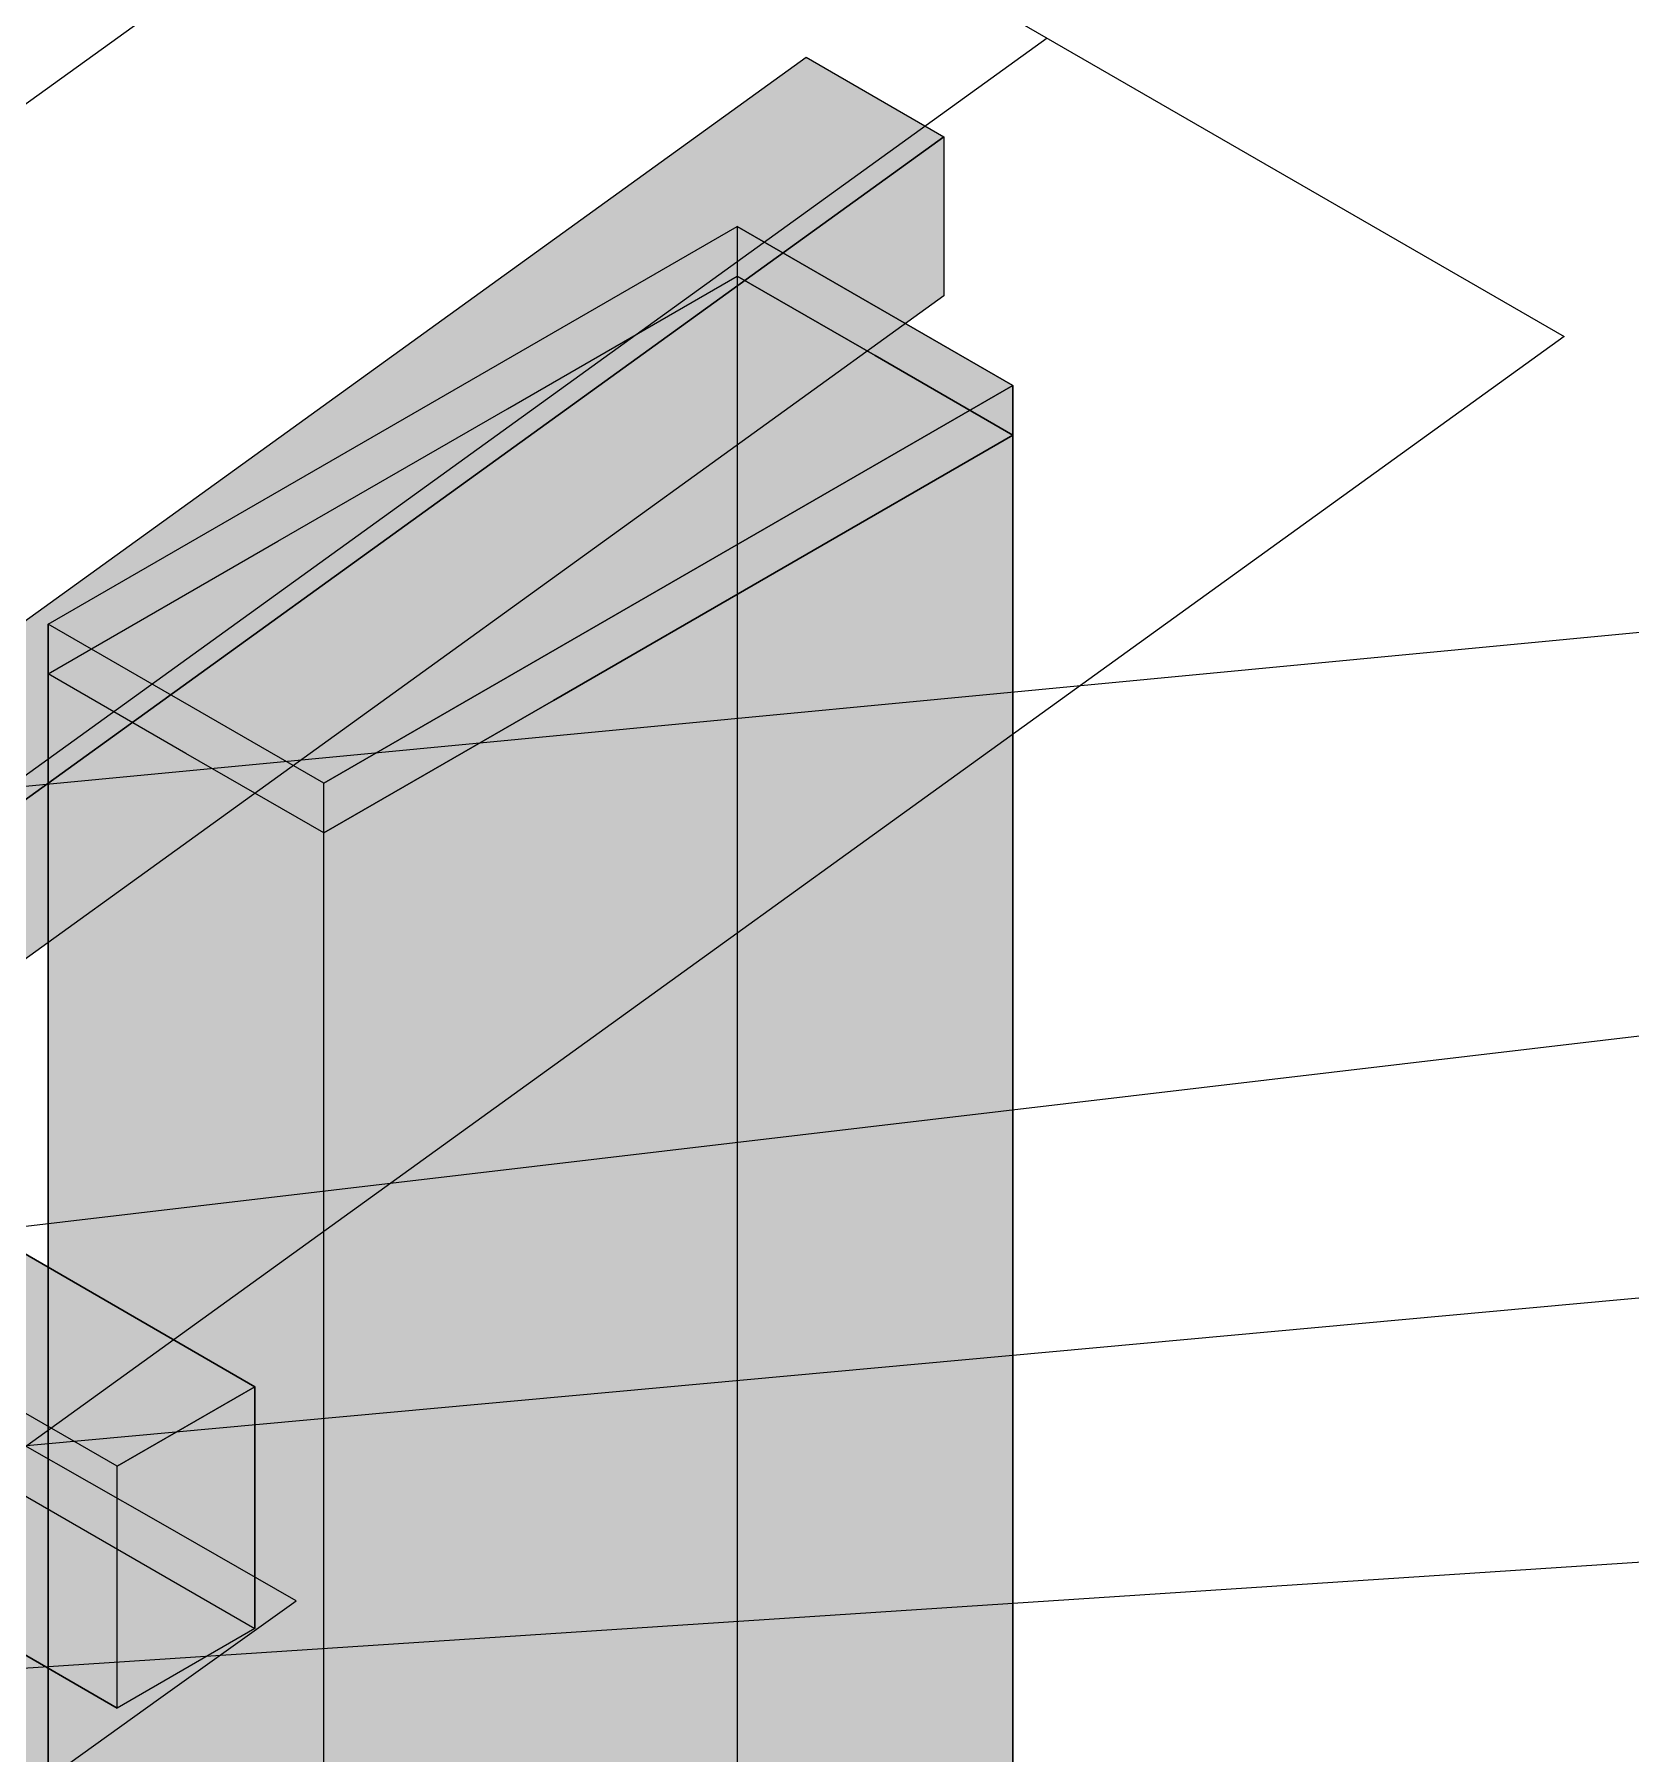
# Model space of a CAD drawing. Header units: metres. Extents: x 0 to 18.2, y -10 to 8.9.
# Drawn here: x 15.299 to 15.801, y 1.42 to 1.961 of the extents above; entities that cross this region are included whole.
import ezdxf

# ---------------------------------------------------------------- set-up
doc = ezdxf.new("R2010")
doc.units = ezdxf.units.M
doc.header["$LTSCALE"] = 0.25
doc.layers.add('ISO-ARISTAS', color=8, linetype='CONTINUOUS')
doc.layers.add('ISO-CONCRETO-SUP', color=254, linetype='CONTINUOUS', true_color=0xe8e8e8)
doc.layers.add('LLAMADAS', color=30, linetype='CONTINUOUS', lineweight=18)

msp = doc.modelspace()

# ---------------------------------------------------------------- linework, layer by layer
at = {"layer": 'ISO-ARISTAS', "color": 250}
for p, q in [((15.13038, 2.24075), (15.7799, 1.86575)), ((15.45514, 2.05325), (14.96757, 1.70138)), ((15.61752, 1.9595), (15.12995, 1.60763)), ((15.36854, 1.8285), (15.54175, 1.9535)), ((15.54175, 1.9535), (15.58505, 1.9285)), ((15.41184, 1.8035), (15.58505, 1.9285)), ((15.58505, 1.9285), (15.41184, 1.8035)), ((15.58505, 1.9285), (15.58505, 1.8785)), ((15.30359, 1.77538), (15.5201, 1.90038)), ((15.30359, 1.77538), (15.5201, 1.90038)), ((15.6067, 1.85038), (15.5201, 1.90038)), ((15.5201, 1.90038), (15.5201, 1.63778)), ((15.5201, 1.90038), (15.5201, 1.63778)), ((15.5201, 1.90038), (15.6067, 1.85038)), ((15.44793, 1.84308), (15.5201, 1.88475)), ((15.44793, 1.84308), (15.5201, 1.88475)), ((15.44793, 1.84308), (15.5201, 1.88475)), ((15.44793, 1.84308), (15.5201, 1.88475)), ((15.5634, 1.85975), (15.5201, 1.88475)), ((15.5201, 1.88475), (15.5201, 1.79068)), ((15.5634, 1.85975), (15.5201, 1.88475)), ((15.5201, 1.88475), (15.5201, 1.79068)), ((15.5201, 1.88475), (15.5201, 1.79068)), ((15.5201, 1.88475), (15.5201, 1.79068)), ((15.5201, 1.88475), (15.5634, 1.85975)), ((15.5201, 1.88475), (15.5634, 1.85975)), ((15.58505, 1.8785), (15.41184, 1.7535)), ((15.7799, 1.86575), (15.29233, 1.51388)), ((15.6067, 1.83475), (15.5634, 1.85975)), ((15.6067, 1.83475), (15.5634, 1.85975)), ((15.5634, 1.85975), (15.6067, 1.83475)), ((15.5634, 1.85975), (15.6067, 1.83475)), ((15.39019, 1.72538), (15.6067, 1.85038)), ((15.6067, 1.85038), (15.39019, 1.72538)), ((15.6067, 1.58778), (15.6067, 1.85038)), ((15.6067, 1.85038), (15.6067, 1.58778)), ((15.37576, 1.80142), (15.44793, 1.84308)), ((15.37576, 1.80142), (15.44793, 1.84308)), ((15.37576, 1.80142), (15.44793, 1.84308)), ((15.37576, 1.80142), (15.44793, 1.84308)), ((15.53453, 1.79308), (15.6067, 1.83475)), ((15.53453, 1.79308), (15.6067, 1.83475)), ((15.6067, 1.83475), (15.53453, 1.79308)), ((15.6067, 1.83475), (15.53453, 1.79308)), ((15.6067, 1.74068), (15.6067, 1.83475)), ((15.6067, 1.74068), (15.6067, 1.83475)), ((15.6067, 1.83475), (15.6067, 1.74068)), ((15.6067, 1.83475), (15.6067, 1.74068)), ((15.19534, 1.7035), (15.36854, 1.8285)), ((15.41184, 1.8035), (15.23864, 1.6785)), ((15.23864, 1.6785), (15.41184, 1.8035)), ((15.30359, 1.75975), (15.37576, 1.80142)), ((15.30359, 1.75975), (15.37576, 1.80142)), ((15.30359, 1.75975), (15.37576, 1.80142)), ((15.30359, 1.75975), (15.37576, 1.80142)), ((15.46236, 1.75142), (15.53453, 1.79308)), ((15.46236, 1.75142), (15.53453, 1.79308)), ((15.53453, 1.79308), (15.46236, 1.75142)), ((15.53453, 1.79308), (15.46236, 1.75142)), ((15.5201, 1.79068), (15.5201, 1.69661)), ((15.5201, 1.79068), (15.5201, 1.69661)), ((15.5201, 1.79068), (15.5201, 1.69661)), ((15.5201, 1.79068), (15.5201, 1.69661)), ((15.30359, 1.51278), (15.30359, 1.77538)), ((15.39019, 1.72538), (15.30359, 1.77538)), ((15.30359, 1.77538), (15.30359, 1.51278)), ((15.39019, 1.72538), (15.30359, 1.77538)), ((15.30359, 1.66568), (15.30359, 1.75975)), ((15.30359, 1.66568), (15.30359, 1.75975)), ((15.34689, 1.73475), (15.30359, 1.75975)), ((15.30359, 1.75975), (15.30359, 1.66568)), ((15.34689, 1.73475), (15.30359, 1.75975)), ((15.30359, 1.75975), (15.30359, 1.66568)), ((15.34689, 1.73475), (15.30359, 1.75975)), ((15.34689, 1.73475), (15.30359, 1.75975)), ((15.41184, 1.7535), (15.23864, 1.6285)), ((15.39019, 1.70975), (15.46236, 1.75142)), ((15.39019, 1.70975), (15.46236, 1.75142)), ((15.46236, 1.75142), (15.39019, 1.70975)), ((15.46236, 1.75142), (15.39019, 1.70975)), ((15.6067, 1.64661), (15.6067, 1.74068)), ((15.6067, 1.64661), (15.6067, 1.74068)), ((15.6067, 1.74068), (15.6067, 1.64661)), ((15.6067, 1.74068), (15.6067, 1.64661)), ((15.39019, 1.70975), (15.34689, 1.73475)), ((15.39019, 1.70975), (15.34689, 1.73475)), ((15.39019, 1.70975), (15.34689, 1.73475)), ((15.39019, 1.70975), (15.34689, 1.73475)), ((15.39019, 1.46278), (15.39019, 1.72538)), ((15.39019, 1.46278), (15.39019, 1.72538)), ((15.39019, 1.61568), (15.39019, 1.70975)), ((15.39019, 1.61568), (15.39019, 1.70975)), ((15.39019, 1.61568), (15.39019, 1.70975)), ((15.39019, 1.61568), (15.39019, 1.70975)), ((15.5201, 1.69661), (15.5201, 1.60255)), ((15.5201, 1.69661), (15.5201, 1.60255)), ((15.5201, 1.69661), (15.5201, 1.60255)), ((15.5201, 1.69661), (15.5201, 1.60255)), ((15.30359, 1.57161), (15.30359, 1.66568)), ((15.30359, 1.57161), (15.30359, 1.66568)), ((15.30359, 1.66568), (15.30359, 1.57161)), ((15.30359, 1.66568), (15.30359, 1.57161)), ((15.36854, 1.53575), (15.15204, 1.66075)), ((15.15204, 1.66075), (15.36854, 1.53575)), ((15.6067, 1.55255), (15.6067, 1.64661)), ((15.6067, 1.55255), (15.6067, 1.64661)), ((15.6067, 1.64661), (15.6067, 1.55255)), ((15.6067, 1.64661), (15.6067, 1.55255)), ((15.5201, 1.63778), (15.5201, 1.37519)), ((15.5201, 1.63778), (15.5201, 1.37519)), ((15.32524, 1.51075), (15.10873, 1.63575)), ((15.32524, 1.51075), (15.10873, 1.63575)), ((15.39019, 1.52161), (15.39019, 1.61568)), ((15.39019, 1.52161), (15.39019, 1.61568)), ((15.39019, 1.52161), (15.39019, 1.61568)), ((15.39019, 1.52161), (15.39019, 1.61568)), ((15.5201, 1.60255), (15.5201, 1.50848)), ((15.5201, 1.60255), (15.5201, 1.50848)), ((15.5201, 1.60255), (15.5201, 1.50848)), ((15.5201, 1.60255), (15.5201, 1.50848)), ((15.15204, 1.58475), (15.36854, 1.45975)), ((15.15204, 1.58475), (15.36854, 1.45975)), ((15.6067, 1.32519), (15.6067, 1.58778)), ((15.6067, 1.58778), (15.6067, 1.32519)), ((15.30359, 1.47755), (15.30359, 1.57161)), ((15.30359, 1.47755), (15.30359, 1.57161)), ((15.30359, 1.57161), (15.30359, 1.47755)), ((15.30359, 1.57161), (15.30359, 1.47755)), ((15.32524, 1.43475), (15.10873, 1.55975)), ((15.10873, 1.55975), (15.32524, 1.43475)), ((15.6067, 1.45848), (15.6067, 1.55255)), ((15.6067, 1.45848), (15.6067, 1.55255)), ((15.6067, 1.55255), (15.6067, 1.45848)), ((15.6067, 1.55255), (15.6067, 1.45848)), ((15.36854, 1.53575), (15.32524, 1.51075)), ((15.32524, 1.51075), (15.36854, 1.53575)), ((15.36854, 1.45975), (15.36854, 1.53575)), ((15.36854, 1.53575), (15.36854, 1.45975)), ((15.39019, 1.42755), (15.39019, 1.52161)), ((15.39019, 1.42755), (15.39019, 1.52161)), ((15.39019, 1.42755), (15.39019, 1.52161)), ((15.39019, 1.42755), (15.39019, 1.52161)), ((15.33823, 1.49325), (15.29493, 1.518)), ((15.30359, 1.25019), (15.30359, 1.51278)), ((15.30359, 1.51278), (15.30359, 1.25019)), ((15.32524, 1.43475), (15.32524, 1.51075)), ((15.32524, 1.43475), (15.32524, 1.51075)), ((15.5201, 1.50848), (15.5201, 1.41441)), ((15.5201, 1.50848), (15.5201, 1.41441)), ((15.5201, 1.50848), (15.5201, 1.41441)), ((15.5201, 1.50848), (15.5201, 1.41441)), ((15.38153, 1.4685), (15.33823, 1.49325)), ((15.30359, 1.38348), (15.30359, 1.47755)), ((15.30359, 1.38348), (15.30359, 1.47755)), ((15.30359, 1.47755), (15.30359, 1.38348)), ((15.30359, 1.47755), (15.30359, 1.38348)), ((15.33823, 1.4375), (15.38153, 1.4685)), ((15.36854, 1.45975), (15.32524, 1.43475)), ((15.36854, 1.45975), (15.32524, 1.43475)), ((15.39019, 1.20019), (15.39019, 1.46278)), ((15.39019, 1.20019), (15.39019, 1.46278)), ((15.6067, 1.36441), (15.6067, 1.45848)), ((15.6067, 1.36441), (15.6067, 1.45848)), ((15.6067, 1.45848), (15.6067, 1.36441)), ((15.6067, 1.45848), (15.6067, 1.36441)), ((15.29493, 1.4065), (15.33823, 1.4375)), ((15.39019, 1.33348), (15.39019, 1.42755)), ((15.39019, 1.33348), (15.39019, 1.42755)), ((15.39019, 1.33348), (15.39019, 1.42755)), ((15.39019, 1.33348), (15.39019, 1.42755))]:
    msp.add_line(p, q, dxfattribs=at)
at = {"layer": 'ISO-CONCRETO-SUP', "true_color": 0x6e7681}
for points in [[(15.54175, 1.9535), (15.58505, 1.9285), (15.36854, 1.8285), (15.41184, 1.8035)], [(15.36854, 1.8285), (15.41184, 1.8035), (15.19534, 1.7035), (15.23864, 1.6785)]]:
    msp.add_solid(points, dxfattribs=at)
at = {"layer": 'ISO-CONCRETO-SUP', "true_color": 0x575d65}
for points in [[(15.58505, 1.8785), (15.41184, 1.7535), (15.58505, 1.9285), (15.41184, 1.8035)], [(15.5201, 1.63778), (15.30359, 1.51278), (15.5201, 1.90038), (15.30359, 1.77538)], [(15.5201, 1.79068), (15.44793, 1.74902), (15.5201, 1.88475), (15.44793, 1.84308)], [(15.5201, 1.79068), (15.44793, 1.74902), (15.5201, 1.88475), (15.44793, 1.84308)], [(15.6067, 1.58778), (15.39019, 1.46278), (15.6067, 1.85038), (15.39019, 1.72538)], [(15.44793, 1.74902), (15.37576, 1.70735), (15.44793, 1.84308), (15.37576, 1.80142)], [(15.44793, 1.74902), (15.37576, 1.70735), (15.44793, 1.84308), (15.37576, 1.80142)], [(15.6067, 1.74068), (15.53453, 1.69902), (15.6067, 1.83475), (15.53453, 1.79308)], [(15.6067, 1.74068), (15.53453, 1.69902), (15.6067, 1.83475), (15.53453, 1.79308)], [(15.41184, 1.7535), (15.23864, 1.6285), (15.41184, 1.8035), (15.23864, 1.6785)], [(15.37576, 1.70735), (15.30359, 1.66568), (15.37576, 1.80142), (15.30359, 1.75975)], [(15.37576, 1.70735), (15.30359, 1.66568), (15.37576, 1.80142), (15.30359, 1.75975)], [(15.5201, 1.69661), (15.44793, 1.65495), (15.5201, 1.79068), (15.44793, 1.74902)], [(15.5201, 1.69661), (15.44793, 1.65495), (15.5201, 1.79068), (15.44793, 1.74902)], [(15.53453, 1.69902), (15.46236, 1.65735), (15.53453, 1.79308), (15.46236, 1.75142)], [(15.53453, 1.69902), (15.46236, 1.65735), (15.53453, 1.79308), (15.46236, 1.75142)], [(15.46236, 1.65735), (15.39019, 1.61568), (15.46236, 1.75142), (15.39019, 1.70975)], [(15.46236, 1.65735), (15.39019, 1.61568), (15.46236, 1.75142), (15.39019, 1.70975)], [(15.44793, 1.65495), (15.37576, 1.61328), (15.44793, 1.74902), (15.37576, 1.70735)], [(15.44793, 1.65495), (15.37576, 1.61328), (15.44793, 1.74902), (15.37576, 1.70735)], [(15.6067, 1.64661), (15.53453, 1.60495), (15.6067, 1.74068), (15.53453, 1.69902)], [(15.6067, 1.64661), (15.53453, 1.60495), (15.6067, 1.74068), (15.53453, 1.69902)], [(15.37576, 1.61328), (15.30359, 1.57161), (15.37576, 1.70735), (15.30359, 1.66568)], [(15.37576, 1.61328), (15.30359, 1.57161), (15.37576, 1.70735), (15.30359, 1.66568)], [(15.5201, 1.60255), (15.44793, 1.56088), (15.5201, 1.69661), (15.44793, 1.65495)], [(15.5201, 1.60255), (15.44793, 1.56088), (15.5201, 1.69661), (15.44793, 1.65495)], [(15.53453, 1.60495), (15.46236, 1.56328), (15.53453, 1.69902), (15.46236, 1.65735)], [(15.53453, 1.60495), (15.46236, 1.56328), (15.53453, 1.69902), (15.46236, 1.65735)], [(15.44793, 1.56088), (15.37576, 1.51921), (15.44793, 1.65495), (15.37576, 1.61328)], [(15.44793, 1.56088), (15.37576, 1.51921), (15.44793, 1.65495), (15.37576, 1.61328)], [(15.46236, 1.56328), (15.39019, 1.52161), (15.46236, 1.65735), (15.39019, 1.61568)], [(15.46236, 1.56328), (15.39019, 1.52161), (15.46236, 1.65735), (15.39019, 1.61568)], [(15.6067, 1.55255), (15.53453, 1.51088), (15.6067, 1.64661), (15.53453, 1.60495)], [(15.6067, 1.55255), (15.53453, 1.51088), (15.6067, 1.64661), (15.53453, 1.60495)], [(15.5201, 1.37519), (15.30359, 1.25019), (15.5201, 1.63778), (15.30359, 1.51278)], [(15.37576, 1.51921), (15.30359, 1.47755), (15.37576, 1.61328), (15.30359, 1.57161)], [(15.37576, 1.51921), (15.30359, 1.47755), (15.37576, 1.61328), (15.30359, 1.57161)], [(15.53453, 1.51088), (15.46236, 1.46921), (15.53453, 1.60495), (15.46236, 1.56328)], [(15.53453, 1.51088), (15.46236, 1.46921), (15.53453, 1.60495), (15.46236, 1.56328)], [(15.5201, 1.50848), (15.44793, 1.46681), (15.5201, 1.60255), (15.44793, 1.56088)], [(15.5201, 1.50848), (15.44793, 1.46681), (15.5201, 1.60255), (15.44793, 1.56088)], [(15.6067, 1.32519), (15.39019, 1.20019), (15.6067, 1.58778), (15.39019, 1.46278)], [(15.46236, 1.46921), (15.39019, 1.42755), (15.46236, 1.56328), (15.39019, 1.52161)], [(15.46236, 1.46921), (15.39019, 1.42755), (15.46236, 1.56328), (15.39019, 1.52161)], [(15.44793, 1.46681), (15.37576, 1.42514), (15.44793, 1.56088), (15.37576, 1.51921)], [(15.44793, 1.46681), (15.37576, 1.42514), (15.44793, 1.56088), (15.37576, 1.51921)], [(15.6067, 1.45848), (15.53453, 1.41681), (15.6067, 1.55255), (15.53453, 1.51088)], [(15.6067, 1.45848), (15.53453, 1.41681), (15.6067, 1.55255), (15.53453, 1.51088)], [(15.36854, 1.45975), (15.32524, 1.43475), (15.36854, 1.53575), (15.32524, 1.51075)], [(15.37576, 1.42514), (15.30359, 1.38348), (15.37576, 1.51921), (15.30359, 1.47755)], [(15.37576, 1.42514), (15.30359, 1.38348), (15.37576, 1.51921), (15.30359, 1.47755)], [(15.5201, 1.41441), (15.44793, 1.37274), (15.5201, 1.50848), (15.44793, 1.46681)], [(15.5201, 1.41441), (15.44793, 1.37274), (15.5201, 1.50848), (15.44793, 1.46681)], [(15.53453, 1.41681), (15.46236, 1.37514), (15.53453, 1.51088), (15.46236, 1.46921)], [(15.53453, 1.41681), (15.46236, 1.37514), (15.53453, 1.51088), (15.46236, 1.46921)], [(15.44793, 1.37274), (15.37576, 1.33108), (15.44793, 1.46681), (15.37576, 1.42514)], [(15.44793, 1.37274), (15.37576, 1.33108), (15.44793, 1.46681), (15.37576, 1.42514)], [(15.46236, 1.37514), (15.39019, 1.33348), (15.46236, 1.46921), (15.39019, 1.42755)], [(15.46236, 1.37514), (15.39019, 1.33348), (15.46236, 1.46921), (15.39019, 1.42755)], [(15.6067, 1.36441), (15.53453, 1.32274), (15.6067, 1.45848), (15.53453, 1.41681)], [(15.6067, 1.36441), (15.53453, 1.32274), (15.6067, 1.45848), (15.53453, 1.41681)], [(15.37576, 1.33108), (15.30359, 1.28941), (15.37576, 1.42514), (15.30359, 1.38348)], [(15.37576, 1.33108), (15.30359, 1.28941), (15.37576, 1.42514), (15.30359, 1.38348)]]:
    msp.add_solid(points, dxfattribs=at)
at = {"layer": 'ISO-CONCRETO-SUP', "true_color": 0x6b737d}
for points in [[(15.5201, 1.90038), (15.6067, 1.85038), (15.30359, 1.77538), (15.39019, 1.72538)], [(15.5201, 1.88475), (15.5634, 1.85975), (15.44793, 1.84308), (15.49123, 1.81808)], [(15.5201, 1.88475), (15.5634, 1.85975), (15.44793, 1.84308), (15.49123, 1.81808)], [(15.5634, 1.85975), (15.6067, 1.83475), (15.49123, 1.81808), (15.53453, 1.79308)], [(15.5634, 1.85975), (15.6067, 1.83475), (15.49123, 1.81808), (15.53453, 1.79308)], [(15.44793, 1.84308), (15.49123, 1.81808), (15.37576, 1.80142), (15.41906, 1.77642)], [(15.44793, 1.84308), (15.49123, 1.81808), (15.37576, 1.80142), (15.41906, 1.77642)], [(15.49123, 1.81808), (15.53453, 1.79308), (15.41906, 1.77642), (15.46236, 1.75142)], [(15.49123, 1.81808), (15.53453, 1.79308), (15.41906, 1.77642), (15.46236, 1.75142)], [(15.37576, 1.80142), (15.41906, 1.77642), (15.30359, 1.75975), (15.34689, 1.73475)], [(15.37576, 1.80142), (15.41906, 1.77642), (15.30359, 1.75975), (15.34689, 1.73475)], [(15.41906, 1.77642), (15.46236, 1.75142), (15.34689, 1.73475), (15.39019, 1.70975)], [(15.41906, 1.77642), (15.46236, 1.75142), (15.34689, 1.73475), (15.39019, 1.70975)], [(15.15204, 1.66075), (15.36854, 1.53575), (15.10873, 1.63575), (15.32524, 1.51075)], [(15.15204, 1.58475), (15.36854, 1.45975), (15.10873, 1.55975), (15.32524, 1.43475)]]:
    msp.add_solid(points, dxfattribs=at)
at = {"layer": 'ISO-CONCRETO-SUP', "true_color": 0x616771}
for points in [[(15.5201, 1.63778), (15.6067, 1.58778), (15.5201, 1.90038), (15.6067, 1.85038)], [(15.5201, 1.79068), (15.5634, 1.76568), (15.5201, 1.88475), (15.5634, 1.85975)], [(15.5201, 1.79068), (15.5634, 1.76568), (15.5201, 1.88475), (15.5634, 1.85975)], [(15.5634, 1.76568), (15.6067, 1.74068), (15.5634, 1.85975), (15.6067, 1.83475)], [(15.5634, 1.76568), (15.6067, 1.74068), (15.5634, 1.85975), (15.6067, 1.83475)], [(15.5201, 1.69661), (15.5634, 1.67161), (15.5201, 1.79068), (15.5634, 1.76568)], [(15.5201, 1.69661), (15.5634, 1.67161), (15.5201, 1.79068), (15.5634, 1.76568)], [(15.30359, 1.51278), (15.39019, 1.46278), (15.30359, 1.77538), (15.39019, 1.72538)], [(15.5634, 1.67161), (15.6067, 1.64661), (15.5634, 1.76568), (15.6067, 1.74068)], [(15.5634, 1.67161), (15.6067, 1.64661), (15.5634, 1.76568), (15.6067, 1.74068)], [(15.30359, 1.66568), (15.34689, 1.64068), (15.30359, 1.75975), (15.34689, 1.73475)], [(15.30359, 1.66568), (15.34689, 1.64068), (15.30359, 1.75975), (15.34689, 1.73475)], [(15.34689, 1.64068), (15.39019, 1.61568), (15.34689, 1.73475), (15.39019, 1.70975)], [(15.34689, 1.64068), (15.39019, 1.61568), (15.34689, 1.73475), (15.39019, 1.70975)], [(15.5201, 1.60255), (15.5634, 1.57755), (15.5201, 1.69661), (15.5634, 1.67161)], [(15.5201, 1.60255), (15.5634, 1.57755), (15.5201, 1.69661), (15.5634, 1.67161)], [(15.5634, 1.57755), (15.6067, 1.55255), (15.5634, 1.67161), (15.6067, 1.64661)], [(15.5634, 1.57755), (15.6067, 1.55255), (15.5634, 1.67161), (15.6067, 1.64661)], [(15.30359, 1.57161), (15.34689, 1.54661), (15.30359, 1.66568), (15.34689, 1.64068)], [(15.30359, 1.57161), (15.34689, 1.54661), (15.30359, 1.66568), (15.34689, 1.64068)], [(15.15204, 1.58475), (15.36854, 1.45975), (15.15204, 1.66075), (15.36854, 1.53575)], [(15.34689, 1.54661), (15.39019, 1.52161), (15.34689, 1.64068), (15.39019, 1.61568)], [(15.34689, 1.54661), (15.39019, 1.52161), (15.34689, 1.64068), (15.39019, 1.61568)], [(15.5201, 1.37519), (15.6067, 1.32519), (15.5201, 1.63778), (15.6067, 1.58778)], [(15.10873, 1.55975), (15.32524, 1.43475), (15.10873, 1.63575), (15.32524, 1.51075)], [(15.5201, 1.50848), (15.5634, 1.48348), (15.5201, 1.60255), (15.5634, 1.57755)], [(15.5201, 1.50848), (15.5634, 1.48348), (15.5201, 1.60255), (15.5634, 1.57755)], [(15.5634, 1.48348), (15.6067, 1.45848), (15.5634, 1.57755), (15.6067, 1.55255)], [(15.5634, 1.48348), (15.6067, 1.45848), (15.5634, 1.57755), (15.6067, 1.55255)], [(15.30359, 1.47755), (15.34689, 1.45255), (15.30359, 1.57161), (15.34689, 1.54661)], [(15.30359, 1.47755), (15.34689, 1.45255), (15.30359, 1.57161), (15.34689, 1.54661)], [(15.34689, 1.45255), (15.39019, 1.42755), (15.34689, 1.54661), (15.39019, 1.52161)], [(15.34689, 1.45255), (15.39019, 1.42755), (15.34689, 1.54661), (15.39019, 1.52161)], [(15.30359, 1.25019), (15.39019, 1.20019), (15.30359, 1.51278), (15.39019, 1.46278)], [(15.5201, 1.41441), (15.5634, 1.38941), (15.5201, 1.50848), (15.5634, 1.48348)], [(15.5201, 1.41441), (15.5634, 1.38941), (15.5201, 1.50848), (15.5634, 1.48348)], [(15.5634, 1.38941), (15.6067, 1.36441), (15.5634, 1.48348), (15.6067, 1.45848)], [(15.5634, 1.38941), (15.6067, 1.36441), (15.5634, 1.48348), (15.6067, 1.45848)], [(15.30359, 1.38348), (15.34689, 1.35848), (15.30359, 1.47755), (15.34689, 1.45255)], [(15.30359, 1.38348), (15.34689, 1.35848), (15.30359, 1.47755), (15.34689, 1.45255)], [(15.34689, 1.35848), (15.39019, 1.33348), (15.34689, 1.45255), (15.39019, 1.42755)], [(15.34689, 1.35848), (15.39019, 1.33348), (15.34689, 1.45255), (15.39019, 1.42755)]]:
    msp.add_solid(points, dxfattribs=at)
at = {"layer": 'ISO-CONCRETO-SUP', "true_color": 0xbcc1c9}
for points in [[(15.25163, 1.487), (15.29493, 1.46225), (15.29493, 1.518), (15.33823, 1.49325)], [(15.29493, 1.46225), (15.33823, 1.4375), (15.33823, 1.49325), (15.38153, 1.4685)], [(15.25163, 1.43125), (15.29493, 1.4065), (15.29493, 1.46225), (15.33823, 1.4375)]]:
    msp.add_solid(points, dxfattribs=at)
at = {"layer": 'LLAMADAS'}
for p, q in [((16.71, 1.85933), (14.90522, 1.687)), ((16.71, 1.75292), (14.66273, 1.51125)), ((16.71, 1.6465), (15.11999, 1.501)), ((16.71, 1.54008), (14.78989, 1.41391))]:
    msp.add_line(p, q, dxfattribs=at)

doc.saveas('drawing.dxf')
